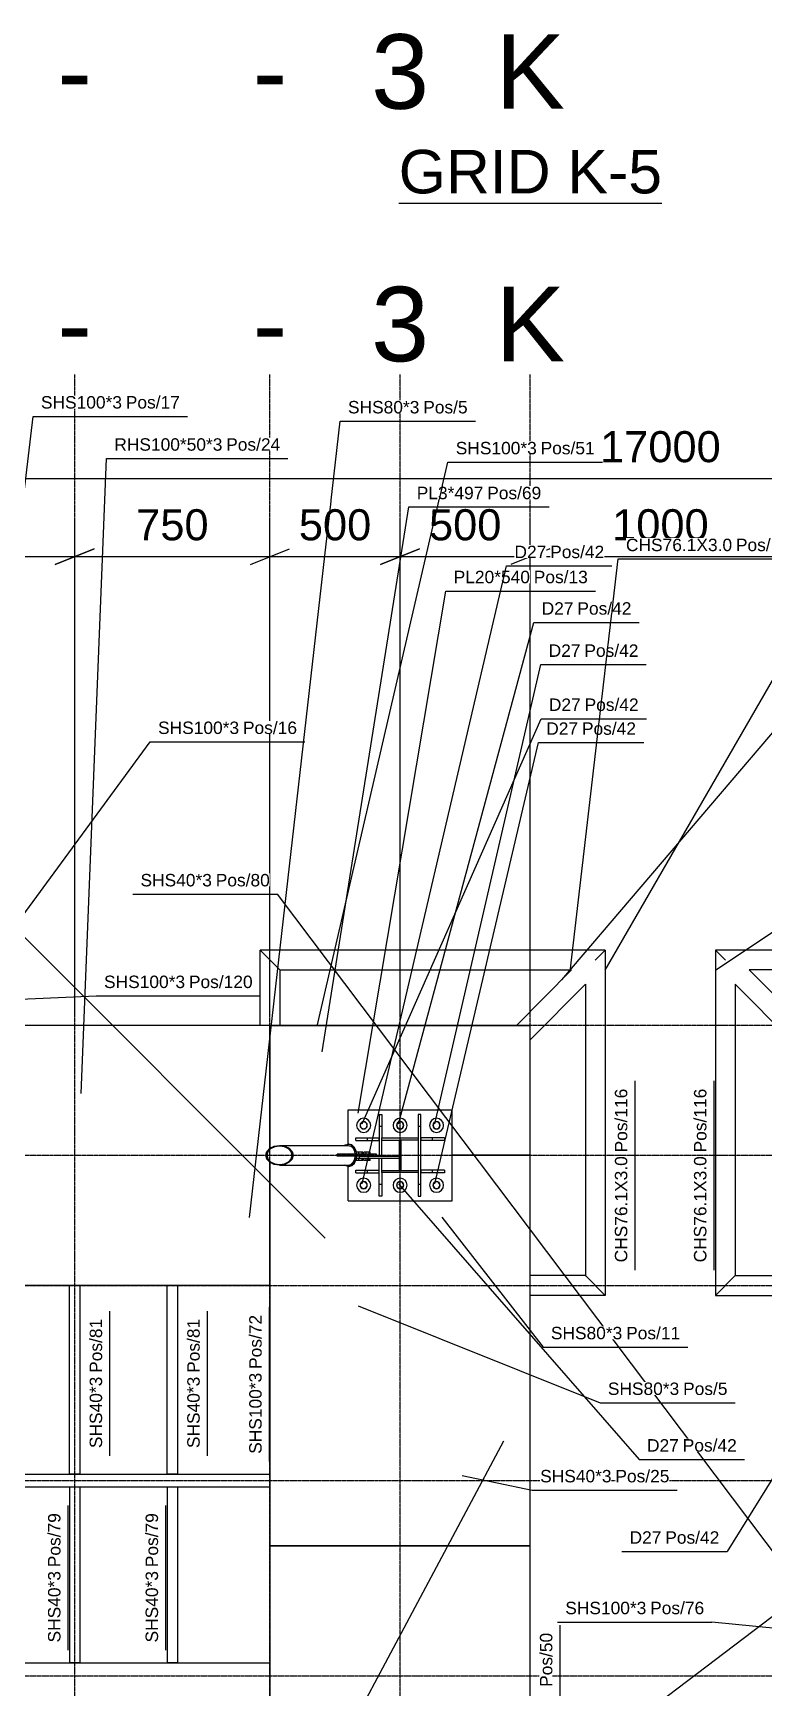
# Model space of a CAD drawing. Header units: millimetres. Extents: x -57554 to 16546, y 2142 to 98430.
# Drawn here: x 1655 to 4463, y 65376 to 71733 of the extents above; entities that cross this region are included whole.
import ezdxf

# ---------------------------------------------------------------- set-up
doc = ezdxf.new("R2010")
doc.units = ezdxf.units.MM
doc.linetypes.add('DXK_LINE_DOT3', pattern=[5.9187, 2.979, -0.9799, 0.9799, -0.9799])
doc.layers.add('S-Z2-A_TEXTUAL_ANNOTATION', color=7, linetype='Continuous')
doc.layers.add('S-Z23-A_DIMENSIONS', color=7, linetype='Continuous')
doc.styles.add('Arial', font='ARIAL.TTF', dxfattribs={"height": 0.2})

msp = doc.modelspace()

# ---------------------------------------------------------------- linework, layer by layer
at = {"color": 6, "linetype": 'Continuous'}
for p, q in [((3059.9, 71080), (4070.9, 71080)), ((2896.9, 67402.3), (2896.9, 67408.1)), ((2922.3, 67402.3), (2896.9, 67402.3)), ((2897.2, 67434.3), (2897.9, 67434.3)), ((2897.9, 67429.4), (2897.9, 67434.3)), ((2922.3, 67434.3), (2897.9, 67434.3)), ((2897.9, 67402.3), (2897.9, 67410.3)), ((2907.1, 67426.3), (2907.1, 67434.3)), ((2907.1, 67402.3), (2907.1, 67410.3)), ((2919.3, 67426.3), (2919.3, 67434.3)), ((2919.3, 67402.3), (2919.3, 67410.3)), ((2922.3, 67426.3), (2922.3, 67434.3)), ((2922.3, 67402.3), (2922.3, 67410.3)), ((2925.7, 67426.3), (2925.7, 67434.3)), ((2950.1, 67434.3), (2925.7, 67434.3)), ((2925.7, 67402.3), (2925.7, 67410.3)), ((2950.1, 67402.3), (2925.7, 67402.3)), ((2934.8, 67426.3), (2934.8, 67434.3)), ((2934.8, 67402.3), (2934.8, 67410.3)), ((2947, 67426.3), (2947, 67434.3)), ((2947, 67402.3), (2947, 67410.3)), ((2950.1, 67426.3), (2950.1, 67434.3)), ((2950.1, 67402.3), (2950.1, 67410.3))]:
    msp.add_line(p, q, dxfattribs=at)
at = {"color": 1, "linetype": 'DXK_LINE_DOT3'}
for p, q in [((1815.2, 57422.3), (1815.2, 70422.3)), ((2565.2, 57422.3), (2565.2, 70422.3)), ((3065.2, 57422.3), (3065.2, 70422.3)), ((3565.2, 57422.3), (3565.2, 70422.3)), ((-6934.8, 67922.3), (15065.2, 67922.3)), ((-6934.8, 67422.3), (15065.2, 67422.3)), ((-6934.8, 66922.3), (15065.2, 66922.3)), ((-6934.8, 66172.3), (15065.2, 66172.3)), ((-6934.8, 65422.3), (15065.2, 65422.3))]:
    msp.add_line(p, q, dxfattribs=at)
at = {"color": 2, "linetype": 'Continuous'}
for p, q in [((2527.1, 67922.3), (2527.1, 68210.3)), ((2527.1, 68210.3), (2603.2, 68134.2)), ((3853.2, 68210.3), (2527.1, 68210.3)), ((3815.2, 68172.3), (3853.2, 68210.3)), ((3853.2, 68210.3), (3853.2, 66884.2)), ((5603.2, 68210.3), (4277.1, 68210.3)), ((4315.2, 68172.3), (4277.1, 68210.3)), ((4277.1, 68210.3), (4277.1, 66884.2)), ((2603.2, 68134.2), (2603.2, 67922.3)), ((2603.2, 68134.2), (2603.7, 68134.2)), ((2603.7, 68134.2), (3723.8, 68134.2)), ((3513.7, 67922.3), (3723.8, 68134.2)), ((5526.6, 68134.2), (4406.5, 68134.2)), ((4616.6, 67922.3), (4406.5, 68134.2)), ((3565.2, 67866.1), (3777.1, 68079.9)), ((3777.1, 68079.9), (3777.1, 66960.3)), ((4353.2, 68079.9), (4353.2, 66960.3)), ((4565.2, 67866.1), (4353.2, 68079.9)), ((1065.2, 67922.3), (2565.2, 67922.3)), ((2565.2, 67449.4), (2565.2, 67922.3)), ((2565.2, 67922.3), (3565.2, 67922.3)), ((3565.2, 67919.3), (2565.2, 67919.3)), ((2565.2, 67919.3), (2565.2, 67449.4)), ((3565.2, 67922.3), (3565.2, 67919.3)), ((3565.2, 67422.3), (3565.2, 67919.3)), ((2865.2, 67465.1), (2865.2, 67597.3)), ((2865.2, 67597.3), (3265.2, 67597.3)), ((2985.2, 67578.8), (2995.2, 67578.8)), ((2985.2, 67578.8), (2985.2, 67418.3)), ((2995.2, 67578.8), (2995.2, 67488.8)), ((3145.2, 67578.8), (3135.2, 67578.8)), ((3135.2, 67578.8), (3135.2, 67488.8)), ((3145.2, 67265.8), (3145.2, 67578.8)), ((3265.2, 67247.3), (3265.2, 67597.3)), ((2985.2, 67533.8), (2995.2, 67533.8)), ((3135.2, 67533.8), (3145.2, 67533.8)), ((2564.6, 67449.2), (2581.8, 67457.4)), ((2583.4, 67454.7), (2567.6, 67447.1)), ((2581.8, 67457.4), (2602, 67460.3)), ((2602, 67457.3), (2583.4, 67454.7)), ((2602, 67460.3), (2865.9, 67460.3)), ((2602, 67460.3), (2622.3, 67457.4)), ((2620.7, 67454.7), (2602, 67457.3)), ((2636.5, 67447.1), (2620.7, 67454.7)), ((2622.3, 67457.4), (2639.4, 67449.2)), ((2852.2, 67460.3), (2854, 67462.1)), ((2854, 67462.1), (2865.9, 67465.3)), ((2865.9, 67465.3), (2877.7, 67462.1)), ((2865.9, 67465.3), (2868, 67465.3)), ((2865.9, 67460.3), (2876.4, 67457.4)), ((2879.8, 67462.1), (2868, 67465.3)), ((2885.2, 67449.2), (2876.4, 67457.4)), ((2877.7, 67462.1), (2887.8, 67452.7)), ((2889.9, 67452.7), (2879.8, 67462.1)), ((2887.8, 67452.7), (2894.5, 67438.8)), ((2896.6, 67438.8), (2889.9, 67452.7)), ((2895.2, 67479.5), (2895.2, 67489.5)), ((2895.2, 67489.5), (2985.2, 67489.5)), ((2895.2, 67479.5), (2985.2, 67479.5)), ((2940.2, 67479.5), (2940.2, 67489.5)), ((2985.2, 67479.5), (2985.2, 67489.5)), ((2995.2, 67480.3), (2995.2, 67488.8)), ((2995.2, 67488.8), (3135.2, 67488.8)), ((2995.2, 67418.3), (2995.2, 67480.3)), ((2995.2, 67480.3), (3062.4, 67480.3)), ((3062.4, 67364.3), (3062.4, 67480.3)), ((3135.2, 67480.3), (3067.9, 67480.3)), ((3067.9, 67480.3), (3067.9, 67364.3)), ((3135.2, 67488.8), (3135.2, 67480.3)), ((3135.2, 67480.3), (3135.2, 67364.3)), ((3235.2, 67489.5), (3145.2, 67489.5)), ((3145.2, 67489.5), (3145.2, 67479.5)), ((3235.2, 67479.5), (3145.2, 67479.5)), ((3190.2, 67479.5), (3190.2, 67489.5)), ((3235.2, 67489.5), (3235.2, 67479.5)), ((2549.2, 67422.3), (2553.2, 67436.9)), ((2553.2, 67407.7), (2549.2, 67422.3)), ((2553.2, 67436.9), (2564.6, 67449.2)), ((2564.6, 67395.4), (2553.2, 67407.7)), ((2557, 67435.7), (2553.3, 67422.3)), ((2553.3, 67422.3), (2557, 67408.9)), ((2567.6, 67447.1), (2557, 67435.7)), ((2557, 67408.9), (2567.6, 67397.5)), ((2581.8, 67387.1), (2564.6, 67395.4)), ((2565.2, 66922.3), (2565.2, 67395.1)), ((2565.2, 67395.1), (2565.2, 65922.3)), ((2567.6, 67397.5), (2583.4, 67389.9)), ((2602, 67384.2), (2581.8, 67387.1)), ((2583.4, 67389.9), (2602, 67387.2)), ((2602, 67387.2), (2620.7, 67389.9)), ((2622.3, 67387.1), (2602, 67384.2)), ((2620.7, 67389.9), (2636.5, 67397.5)), ((2639.4, 67395.4), (2622.3, 67387.1)), ((2647, 67435.7), (2636.5, 67447.1)), ((2636.5, 67397.5), (2647, 67408.9)), ((2639.4, 67449.2), (2650.9, 67436.9)), ((2650.9, 67407.7), (2639.4, 67395.4)), ((2650.7, 67422.3), (2647, 67435.7)), ((2647, 67408.9), (2650.7, 67422.3)), ((2650.9, 67436.9), (2654.9, 67422.3)), ((2654.9, 67422.3), (2650.9, 67407.7)), ((2823.8, 67418.3), (2823.8, 67426.3)), ((2975, 67426.3), (2823.8, 67426.3)), ((2909.1, 67418.3), (2823.8, 67418.3)), ((2830.6, 67418.3), (2830.6, 67426.3)), ((2865.9, 67384.2), (2876.4, 67387.1)), ((2876.4, 67387.1), (2885.2, 67395.4)), ((2887.8, 67391.9), (2877.7, 67382.5)), ((2879.8, 67382.5), (2889.9, 67391.9)), ((2891.2, 67436.9), (2885.2, 67449.2)), ((2885.2, 67395.4), (2891.2, 67407.7)), ((2894.5, 67405.8), (2887.8, 67391.9)), ((2889.9, 67391.9), (2896.6, 67405.8)), ((2892.7, 67426.3), (2891.2, 67436.9)), ((2891.2, 67407.7), (2892.7, 67418.3)), ((2894.5, 67438.8), (2896.3, 67426.3)), ((2896.3, 67418.3), (2894.5, 67405.8)), ((2898.4, 67426.3), (2896.6, 67438.8)), ((2896.6, 67405.8), (2898.4, 67418.3)), ((3062.4, 67410.3), (2897.2, 67410.3)), ((2909.1, 67410.3), (2909.1, 67418.3)), ((2909.1, 67418.3), (3062.4, 67418.3)), ((2975, 67418.3), (2975, 67426.3)), ((2985.2, 67265.8), (2985.2, 67410.3)), ((2995.2, 67364.3), (2995.2, 67410.3)), ((3565.2, 67422.3), (3265.2, 67422.3)), ((3265.2, 67422.3), (3565.2, 67422.3)), ((3565.2, 65922.3), (3565.2, 67422.3)), ((2602, 67384.2), (2865.9, 67384.2)), ((2854, 67382.5), (2852.2, 67384.2)), ((2865.9, 67379.2), (2854, 67382.5)), ((2865.2, 67247.3), (2865.2, 67379.4)), ((2877.7, 67382.5), (2865.9, 67379.2)), ((2865.9, 67379.2), (2868, 67379.2)), ((2868, 67379.2), (2879.8, 67382.5)), ((2895.2, 67355), (2895.2, 67365)), ((2895.2, 67365), (2985.2, 67365)), ((2895.2, 67355), (2985.2, 67355)), ((2940.2, 67355), (2940.2, 67365)), ((2985.2, 67355), (2985.2, 67365)), ((2995.2, 67355.8), (2995.2, 67364.3)), ((2995.2, 67364.3), (3062.4, 67364.3)), ((2995.2, 67355.8), (2995.2, 67265.8)), ((3135.2, 67355.8), (2995.2, 67355.8)), ((3067.9, 67364.3), (3135.2, 67364.3)), ((3135.2, 67364.3), (3135.2, 67355.8)), ((3135.2, 67355.8), (3135.2, 67265.8)), ((3235.2, 67365), (3145.2, 67365)), ((3145.2, 67365), (3145.2, 67355)), ((3235.2, 67355), (3145.2, 67355)), ((3190.2, 67355), (3190.2, 67365)), ((3235.2, 67365), (3235.2, 67355)), ((2985.2, 67310.8), (2995.2, 67310.8)), ((2995.2, 67265.8), (2985.2, 67265.8)), ((3135.2, 67310.8), (3145.2, 67310.8)), ((3135.2, 67265.8), (3145.2, 67265.8)), ((2865.2, 67247.3), (3265.2, 67247.3)), ((3776.6, 66960.3), (3565.2, 66960.3)), ((3776.6, 66960.3), (3777.1, 66960.3)), ((3777.1, 66960.3), (3853.2, 66884.2)), ((4353.2, 66960.3), (4277.1, 66884.2)), ((4353.2, 66960.3), (4353.7, 66960.3)), ((4353.7, 66960.3), (4565.2, 66960.3)), ((2565.2, 66922.3), (1065.2, 66922.3)), ((1795.2, 66197.3), (1795.2, 66922.3)), ((1835.2, 66922.3), (1835.2, 66197.3)), ((2170.2, 66197.3), (2170.2, 66922.3)), ((2210.2, 66922.3), (2210.2, 66197.3)), ((3853.2, 66884.2), (3565.2, 66884.2)), ((4277.1, 66884.2), (4565.2, 66884.2)), ((1118.2, 66197.3), (2565.2, 66197.3)), ((1835.2, 66197.3), (1795.2, 66197.3)), ((2210.2, 66197.3), (2170.2, 66197.3)), ((2565.2, 66147.3), (1118.2, 66147.3)), ((1835.2, 66147.3), (1795.2, 66147.3)), ((1795.2, 66147.3), (1795.2, 65472.3)), ((1835.2, 66147.3), (1835.2, 65472.3)), ((2210.2, 66147.3), (2170.2, 66147.3)), ((2170.2, 66147.3), (2170.2, 65472.3)), ((2210.2, 66147.3), (2210.2, 65472.3)), ((3565.2, 65922.3), (2565.2, 65922.3)), ((2565.2, 65922.3), (2565.2, 64422.3)), ((2565.2, 65922.3), (3565.2, 65922.3)), ((3565.2, 64422.3), (3565.2, 65922.3)), ((1115.2, 65472.3), (2565.2, 65472.3)), ((1835.2, 65472.3), (1795.2, 65472.3)), ((2210.2, 65472.3), (2170.2, 65472.3))]:
    msp.add_line(p, q, dxfattribs=at)
for centre, radius, start, end in [((2925.2, 67537.3), 27, 0, 180), ((2925.2, 67537.3), 27, 180, 0), ((2925.2, 67537.3), 14, 0, 180), ((2925.2, 67537.3), 14, 180, 0), ((2925.2, 67537.3), 13, 0, 180), ((2925.2, 67537.3), 13, 180, 0), ((3065.2, 67537.3), 27, 0, 180), ((3065.2, 67537.3), 27, 180, 0), ((3065.2, 67537.3), 14, 0, 180), ((3065.2, 67537.3), 14, 180, 0), ((3065.2, 67537.3), 13, 0, 180), ((3065.2, 67537.3), 13, 180, 0), ((3205.2, 67537.3), 27, 0, 180), ((3205.2, 67537.3), 27, 180, 0), ((3205.2, 67537.3), 14, 0, 180), ((3205.2, 67537.3), 14, 180, 0), ((3205.2, 67537.3), 13, 0, 180), ((3205.2, 67537.3), 13, 180, 0), ((2925.2, 67307.3), 27, 0, 180), ((3065.2, 67307.3), 27, 0, 180), ((3205.2, 67307.3), 27, 0, 180), ((2925.2, 67307.3), 27, 180, 0), ((2925.2, 67307.3), 14, 0, 180), ((2925.2, 67307.3), 14, 180, 0), ((2925.2, 67307.3), 13, 0, 180), ((2925.2, 67307.3), 13, 180, 0), ((3065.2, 67307.3), 27, 180, 0), ((3065.2, 67307.3), 14, 0, 180), ((3065.2, 67307.3), 14, 180, 0), ((3065.2, 67307.3), 13, 0, 180), ((3065.2, 67307.3), 13, 180, 0), ((3205.2, 67307.3), 27, 180, 0), ((3205.2, 67307.3), 14, 0, 180), ((3205.2, 67307.3), 14, 180, 0), ((3205.2, 67307.3), 13, 0, 180), ((3205.2, 67307.3), 13, 180, 0)]:
    msp.add_arc(centre, radius, start, end, dxfattribs=at)
at = {"layer": 'S-Z2-A_TEXTUAL_ANNOTATION'}
msp.add_line((3462.6, 66324.4), (2408, 64348.9), dxfattribs=at)
at = {"layer": 'S-Z23-A_DIMENSIONS'}
for p, q in [((-4434.8, 70022.3), (12565.2, 70022.3)), ((1815.2, 67972.3), (1815.2, 69847.3)), ((1815.2, 67972.3), (1815.2, 69847.3)), ((2565.2, 67972.3), (2565.2, 69847.3)), ((2565.2, 67972.3), (2565.2, 69847.3)), ((3065.2, 67972.3), (3065.2, 69847.3)), ((3065.2, 67972.3), (3065.2, 69847.3)), ((3565.2, 67972.3), (3565.2, 69847.3)), ((3565.2, 67972.3), (3565.2, 69847.3)), ((1740.2, 69692.3), (1890.2, 69752.3)), ((1890.2, 69752.3), (1740.2, 69692.3)), ((2490.2, 69692.3), (2640.2, 69752.3)), ((2990.2, 69692.3), (3140.2, 69752.3)), ((3640.2, 69752.3), (3490.2, 69692.3)), ((1065.2, 69722.3), (1815.2, 69722.3)), ((1815.2, 69722.3), (2565.2, 69722.3)), ((2565.2, 69722.3), (3065.2, 69722.3)), ((3065.2, 69722.3), (3565.2, 69722.3)), ((3565.2, 69722.3), (4565.2, 69722.3))]:
    msp.add_line(p, q, dxfattribs=at)

# ---------------------------------------------------------------- texts
at = {"color": 5, "linetype": 'Continuous', "style": 'Arial'}
for s, p in [('3', (2954, 71442.5)), ('K', (3431.9, 71442.5)), ('-', (1748.5, 71442.5)), ('-', (2498.5, 71442.5)), ('3', (2954, 70472.3)), ('K', (3431.9, 70472.3)), ('-', (1748.5, 70472.3)), ('-', (2498.5, 70472.3))]:
    msp.add_text(s, height=286.5, dxfattribs=at).set_placement(p)

# ---------------------------------------------------------------- wipeouts: each hides what was drawn before it
at = {"color": 0, "linetype": 'Continuous'}
msp.add_wipeout([(4070.9, 71117.5), (4070.9, 71292.5), (3059.9, 71292.5), (3059.9, 71117.5)], dxfattribs=at)
for points, layer in [([(3731.4, 69499.2), (3731.4, 69549.2), (3609.2, 69549.2), (3609.2, 69499.2)], 'S-Z2-A_TEXTUAL_ANNOTATION'), ([(3758.3, 69337.1), (3758.3, 69387.1), (3636, 69387.1), (3636, 69337.1)], 'S-Z2-A_TEXTUAL_ANNOTATION'), ([(2341.9, 68455.3), (2341.9, 68505.3), (2067.7, 68505.3), (2067.7, 68455.3)], 'S-Z2-A_TEXTUAL_ANNOTATION'), ([(1920.2, 66571.4), (1870.2, 66571.4), (1870.2, 66297.3), (1920.2, 66297.3)], 'S-Z2-A_TEXTUAL_ANNOTATION'), ([(2295.2, 66571.4), (2245.2, 66571.4), (2245.2, 66297.3), (2295.2, 66297.3)], 'S-Z2-A_TEXTUAL_ANNOTATION'), ([(1760.2, 65824.8), (1710.2, 65824.8), (1710.2, 65550.7), (1760.2, 65550.7)], 'S-Z2-A_TEXTUAL_ANNOTATION'), ([(2135.2, 65824.8), (2085.2, 65824.8), (2085.2, 65550.7), (2135.2, 65550.7)], 'S-Z2-A_TEXTUAL_ANNOTATION'), ([(4321.8, 70059.8), (4321.8, 70234.8), (3808.5, 70234.8), (3808.5, 70059.8)], 'S-Z23-A_DIMENSIONS'), ([(2354.1, 69759.8), (2354.1, 69934.8), (2026.2, 69934.8), (2026.2, 69759.8)], 'S-Z23-A_DIMENSIONS'), ([(4275.5, 69759.8), (4275.5, 69934.8), (3854.9, 69934.8), (3854.9, 69759.8)], 'S-Z23-A_DIMENSIONS')]:
    msp.add_wipeout(points).dxf.layer = layer

# ---------------------------------------------------------------- next in the draw order: linework, layer by layer
at = {"layer": 'S-Z2-A_TEXTUAL_ANNOTATION'}
for p, q in [((4277.1, 68133.7), (6688, 69748.8)), ((3059.2, 67543.2), (3579.2, 69469.2)), ((3199.2, 67543.2), (3606, 69307.1))]:
    msp.add_line(p, q, dxfattribs=at)

# ---------------------------------------------------------------- next in the draw order: texts
at = {"color": 7, "linetype": 'Continuous', "style": 'Arial'}
msp.add_text('GRID K-5', height=167.14, dxfattribs=at).set_placement((3059.9, 71117.5))
at = {"layer": 'S-Z23-A_DIMENSIONS', "style": 'Arial'}
for s, p in [('17000', (3833.5, 70084.8)), ('750', (2051.2, 69784.8)), ('1000', (3879.9, 69784.8))]:
    msp.add_text(s, height=119.38, dxfattribs=at).set_placement(p)

# ---------------------------------------------------------------- next in the draw order: wipeouts: each hides what was drawn before it
for points, layer in [([(3139.1, 70272.3), (3139.1, 70322.3), (2864.9, 70322.3), (2864.9, 70272.3)], 'S-Z2-A_TEXTUAL_ANNOTATION'), ([(3590.1, 70115.1), (3590.1, 70165.1), (3279, 70165.1), (3279, 70115.1)], 'S-Z2-A_TEXTUAL_ANNOTATION'), ([(3953.9, 69499.2), (3953.9, 69549.2), (3746.4, 69549.2), (3746.4, 69499.2)], 'S-Z2-A_TEXTUAL_ANNOTATION'), ([(3980.7, 69337.1), (3980.7, 69387.1), (3773.3, 69387.1), (3773.3, 69337.1)], 'S-Z2-A_TEXTUAL_ANNOTATION'), ([(2564.3, 68455.3), (2564.3, 68505.3), (2356.9, 68505.3), (2356.9, 68455.3)], 'S-Z2-A_TEXTUAL_ANNOTATION'), ([(1920.2, 66793.9), (1870.2, 66793.9), (1870.2, 66586.4), (1920.2, 66586.4)], 'S-Z2-A_TEXTUAL_ANNOTATION'), ([(2295.2, 66793.9), (2245.2, 66793.9), (2245.2, 66586.4), (2295.2, 66586.4)], 'S-Z2-A_TEXTUAL_ANNOTATION'), ([(2533.2, 66586.5), (2483.2, 66586.5), (2483.2, 66275.3), (2533.2, 66275.3)], 'S-Z2-A_TEXTUAL_ANNOTATION'), ([(1760.2, 66047.3), (1710.2, 66047.3), (1710.2, 65839.8), (1760.2, 65839.8)], 'S-Z2-A_TEXTUAL_ANNOTATION'), ([(2135.2, 66047.3), (2085.2, 66047.3), (2085.2, 65839.8), (2135.2, 65839.8)], 'S-Z2-A_TEXTUAL_ANNOTATION'), ([(3479.1, 69759.8), (3479.1, 69934.8), (3151.2, 69934.8), (3151.2, 69759.8)], 'S-Z23-A_DIMENSIONS')]:
    msp.add_wipeout(points).dxf.layer = layer

# ---------------------------------------------------------------- next in the draw order: linework, layer by layer
at = {"layer": 'S-Z2-A_TEXTUAL_ANNOTATION'}
for p, q in [((3579.2, 69469.2), (3983.9, 69469.2)), ((3606, 69307.1), (4010.7, 69307.1)), ((2037.7, 68425.3), (2594.3, 68425.3)), ((7980.4, 61277.8), (2594.3, 68425.3)), ((1950.2, 66267.3), (1950.2, 66823.9)), ((2325.2, 66267.3), (2325.2, 66823.9)), ((1790.2, 65520.7), (1790.2, 66077.3)), ((2165.2, 65520.7), (2165.2, 66077.3))]:
    msp.add_line(p, q, dxfattribs=at)
at = {"layer": 'S-Z23-A_DIMENSIONS'}
for p, q in [((3140.2, 69752.3), (2990.2, 69692.3)), ((3640.2, 69752.3), (3490.2, 69692.3))]:
    msp.add_line(p, q, dxfattribs=at)

# ---------------------------------------------------------------- next in the draw order: texts
at = {"layer": 'S-Z2-A_TEXTUAL_ANNOTATION', "style": 'Arial'}
for s, p in [('D27', (3609.2, 69499.2)), ('Pos/42', (3746.4, 69499.2)), ('D27', (3636, 69337.1)), ('Pos/42', (3773.3, 69337.1)), ('SHS40*3', (2067.7, 68455.3)), ('Pos/80', (2356.9, 68455.3))]:
    msp.add_text(s, height=47.75, dxfattribs=at).set_placement(p)
for s, p in [('Pos/81', (1920.2, 66586.4)), ('Pos/81', (2295.2, 66586.4)), ('SHS40*3', (1920.2, 66297.3)), ('SHS40*3', (2295.2, 66297.3)), ('Pos/79', (1760.2, 65839.8)), ('Pos/79', (2135.2, 65839.8)), ('SHS40*3', (1760.2, 65550.7)), ('SHS40*3', (2135.2, 65550.7))]:
    msp.add_text(s, height=47.75, rotation=90.00021, dxfattribs=at).set_placement(p)
at = {"layer": 'S-Z23-A_DIMENSIONS', "style": 'Arial'}
msp.add_text('500', height=119.38, dxfattribs=at).set_placement((3176.2, 69784.8))

# ---------------------------------------------------------------- next in the draw order: wipeouts: each hides what was drawn before it
for points in [[(3324.5, 70272.3), (3324.5, 70322.3), (3154.1, 70322.3), (3154.1, 70272.3)], [(3812.6, 70115.1), (3812.6, 70165.1), (3605.1, 70165.1), (3605.1, 70115.1)], [(3384.9, 69942.8), (3384.9, 69992.8), (3129.2, 69992.8), (3129.2, 69942.8)], [(3759.1, 69129.4), (3759.1, 69179.4), (3636.8, 69179.4), (3636.8, 69129.4)], [(2533.2, 66808.9), (2483.2, 66808.9), (2483.2, 66601.5), (2533.2, 66601.5)]]:
    msp.add_wipeout(points).dxf.layer = 'S-Z2-A_TEXTUAL_ANNOTATION'

# ---------------------------------------------------------------- next in the draw order: linework, layer by layer
at = {"layer": 'S-Z2-A_TEXTUAL_ANNOTATION'}
for p, q in [((2834.9, 70242.3), (3354.5, 70242.3)), ((3249, 70085.1), (3842.6, 70085.1)), ((2919.2, 67543.2), (3606.8, 69099.4)), ((2563.2, 66245.3), (2563.2, 66838.9))]:
    msp.add_line(p, q, dxfattribs=at)

# ---------------------------------------------------------------- next in the draw order: texts
at = {"layer": 'S-Z2-A_TEXTUAL_ANNOTATION', "style": 'Arial'}
for s, p in [('SHS80*3', (2864.9, 70272.3)), ('Pos/5', (3154.1, 70272.3)), ('SHS100*3', (3279, 70115.1)), ('Pos/51', (3605.1, 70115.1))]:
    msp.add_text(s, height=47.75, dxfattribs=at).set_placement(p)
for s, p in [('Pos/72', (2533.2, 66601.5)), ('SHS100*3', (2533.2, 66275.3))]:
    msp.add_text(s, height=47.75, rotation=90.00021, dxfattribs=at).set_placement(p)

# ---------------------------------------------------------------- next in the draw order: wipeouts: each hides what was drawn before it
for points, layer in [([(3607.4, 69942.8), (3607.4, 69992.8), (3399.9, 69992.8), (3399.9, 69942.8)], 'S-Z2-A_TEXTUAL_ANNOTATION'), ([(3626.9, 69716.3), (3626.9, 69766.3), (3504.6, 69766.3), (3504.6, 69716.3)], 'S-Z2-A_TEXTUAL_ANNOTATION'), ([(3563.8, 69620), (3563.8, 69670), (3271.1, 69670), (3271.1, 69620)], 'S-Z2-A_TEXTUAL_ANNOTATION'), ([(3981.5, 69129.4), (3981.5, 69179.4), (3774.1, 69179.4), (3774.1, 69129.4)], 'S-Z2-A_TEXTUAL_ANNOTATION'), ([(4242.1, 67418.3), (4192.1, 67418.3), (4192.1, 67010.8), (4242.1, 67010.8)], 'S-Z2-A_TEXTUAL_ANNOTATION'), ([(4136.2, 66284), (4136.2, 66334), (4014, 66334), (4014, 66284)], 'S-Z2-A_TEXTUAL_ANNOTATION'), ([(3877.4, 66165.8), (3877.4, 66215.8), (3603.3, 66215.8), (3603.3, 66165.8)], 'S-Z2-A_TEXTUAL_ANNOTATION'), ([(3650.2, 65587.5), (3600.2, 65587.5), (3600.2, 65380), (3650.2, 65380)], 'S-Z2-A_TEXTUAL_ANNOTATION'), ([(2979.1, 69759.8), (2979.1, 69934.8), (2651.2, 69934.8), (2651.2, 69759.8)], 'S-Z23-A_DIMENSIONS')]:
    msp.add_wipeout(points).dxf.layer = layer

# ---------------------------------------------------------------- next in the draw order: linework, layer by layer
at = {"layer": 'S-Z2-A_TEXTUAL_ANNOTATION'}
for p, q in [((2777.4, 67104.1), (-439.9, 70321.4)), ((2486.7, 67182.8), (2834.9, 70242.3)), ((2747.2, 67918.8), (3249, 70085.1)), ((2765.4, 67819.6), (3099.2, 69912.8)), ((3099.2, 69912.8), (3637.4, 69912.8)), ((2919.2, 67313.2), (3474.6, 69686.3)), ((2903.6, 67584), (3241.1, 69590)), ((3606.8, 69099.4), (4011.5, 69099.4)), ((3059.2, 67313.2), (3984, 66254)), ((3303.1, 66191.8), (3573.3, 66135.8)), ((3680.2, 65042.3), (3680.2, 65617.5))]:
    msp.add_line(p, q, dxfattribs=at)
at = {"layer": 'S-Z23-A_DIMENSIONS'}
msp.add_line((2490.2, 69692.3), (2640.2, 69752.3), dxfattribs=at)

# ---------------------------------------------------------------- next in the draw order: texts
at = {"layer": 'S-Z2-A_TEXTUAL_ANNOTATION', "style": 'Arial'}
for s, p in [('Pos/69', (3399.9, 69942.8)), ('PL3*497', (3129.2, 69942.8)), ('D27', (3636.8, 69129.4)), ('Pos/42', (3774.1, 69129.4))]:
    msp.add_text(s, height=47.75, dxfattribs=at).set_placement(p)
msp.add_text('Pos/50', height=47.75, rotation=90.00021, dxfattribs=at).set_placement((3650.2, 65380))
at = {"layer": 'S-Z23-A_DIMENSIONS', "style": 'Arial'}
msp.add_text('500', height=119.38, dxfattribs=at).set_placement((2676.2, 69784.8))

# ---------------------------------------------------------------- next in the draw order: wipeouts: each hides what was drawn before it
for points in [[(3849.4, 69716.3), (3849.4, 69766.3), (3641.9, 69766.3), (3641.9, 69716.3)], [(3786.3, 69620), (3786.3, 69670), (3578.8, 69670), (3578.8, 69620)], [(4242.1, 67677.8), (4192.1, 67677.8), (4192.1, 67433.3), (4242.1, 67433.3)], [(4358.7, 66284), (4358.7, 66334), (4151.2, 66334), (4151.2, 66284)], [(4099.8, 66165.8), (4099.8, 66215.8), (3892.4, 66215.8), (3892.4, 66165.8)]]:
    msp.add_wipeout(points).dxf.layer = 'S-Z2-A_TEXTUAL_ANNOTATION'

# ---------------------------------------------------------------- next in the draw order: linework, layer by layer
at = {"layer": 'S-Z2-A_TEXTUAL_ANNOTATION'}
for p, q in [((3474.6, 69686.3), (3879.4, 69686.3)), ((3241.1, 69590), (3816.3, 69590)), ((4272.1, 66980.8), (4272.1, 67707.8)), ((5462.6, 66384.4), (2486.6, 64126.1)), ((3984, 66254), (4388.7, 66254)), ((3573.3, 66135.8), (4129.8, 66135.8))]:
    msp.add_line(p, q, dxfattribs=at)

# ---------------------------------------------------------------- next in the draw order: texts
at = {"layer": 'S-Z2-A_TEXTUAL_ANNOTATION', "style": 'Arial'}
for s, p in [('D27', (3504.6, 69716.3)), ('Pos/42', (3641.9, 69716.3)), ('PL20*540', (3271.1, 69620)), ('Pos/13', (3578.8, 69620)), ('D27', (4014, 66284)), ('Pos/42', (4151.2, 66284)), ('SHS40*3', (3603.3, 66165.8)), ('Pos/25', (3892.4, 66165.8))]:
    msp.add_text(s, height=47.75, dxfattribs=at).set_placement(p)
for s, height, p in [('Pos/116', 47.75, (4242.1, 67433.3)), ('CHS76.1X3.0', 47.754, (4242.1, 67010.8))]:
    msp.add_text(s, height=height, rotation=90.00021, dxfattribs=at).set_placement(p)

# ---------------------------------------------------------------- next in the draw order: wipeouts: each hides what was drawn before it
for points in [[(1996.3, 70291), (1996.3, 70341), (1685.1, 70341), (1685.1, 70291)], [(2382, 70129), (2382, 70179), (1967.1, 70179), (1967.1, 70129)], [(2446.4, 69040.7), (2446.4, 69090.7), (2135.2, 69090.7), (2135.2, 69040.7)], [(3748.9, 69037.6), (3748.9, 69087.6), (3626.6, 69087.6), (3626.6, 69037.6)], [(3938.2, 67418.3), (3888.2, 67418.3), (3888.2, 67010.8), (3938.2, 67010.8)], [(3918.7, 66715.5), (3918.7, 66765.5), (3644.5, 66765.5), (3644.5, 66715.5)], [(4137.6, 66501.5), (4137.6, 66551.5), (3863.4, 66551.5), (3863.4, 66501.5)]]:
    msp.add_wipeout(points).dxf.layer = 'S-Z2-A_TEXTUAL_ANNOTATION'

# ---------------------------------------------------------------- next in the draw order: linework, layer by layer
at = {"layer": 'S-Z2-A_TEXTUAL_ANNOTATION'}
for p, q in [((1364.9, 67819.8), (1655.1, 70261)), ((1839.7, 67660.2), (1937.1, 70099)), ((1114.7, 67660.2), (2105.2, 69010.7)), ((3199.2, 67313.2), (3596.6, 69007.6)), ((3225.6, 67184.4), (3614.5, 66685.5)), ((2904.7, 66843.8), (3833.4, 66471.5))]:
    msp.add_line(p, q, dxfattribs=at)

# ---------------------------------------------------------------- next in the draw order: wipeouts: each hides what was drawn before it
for points in [[(2218.8, 70291), (2218.8, 70341), (2011.3, 70341), (2011.3, 70291)], [(2604.5, 70129), (2604.5, 70179), (2397, 70179), (2397, 70129)], [(2668.9, 69040.7), (2668.9, 69090.7), (2461.4, 69090.7), (2461.4, 69040.7)], [(3971.3, 69037.6), (3971.3, 69087.6), (3763.9, 69087.6), (3763.9, 69037.6)], [(3938.2, 67677.8), (3888.2, 67677.8), (3888.2, 67433.3), (3938.2, 67433.3)], [(4141.1, 66715.5), (4141.1, 66765.5), (3933.7, 66765.5), (3933.7, 66715.5)], [(4323, 66501.5), (4323, 66551.5), (4152.6, 66551.5), (4152.6, 66501.5)], [(4069.1, 65930.1), (4069.1, 65980.1), (3946.8, 65980.1), (3946.8, 65930.1)], [(4011, 65659.3), (4011, 65709.3), (3699.8, 65709.3), (3699.8, 65659.3)]]:
    msp.add_wipeout(points).dxf.layer = 'S-Z2-A_TEXTUAL_ANNOTATION'

# ---------------------------------------------------------------- next in the draw order: linework, layer by layer
for p, q in [((1655.1, 70261), (2248.8, 70261)), ((3853.2, 68133.7), (5003.2, 70125.5)), ((1937.1, 70099), (2634.5, 70099)), ((3686.5, 68095.9), (4929, 69553.2)), ((2105.2, 69010.7), (2698.9, 69010.7)), ((3596.6, 69007.6), (4001.3, 69007.6)), ((3968.2, 66980.8), (3968.2, 67707.8)), ((3614.5, 66685.5), (4171.1, 66685.5)), ((3833.4, 66471.5), (4353, 66471.5))]:
    msp.add_line(p, q, dxfattribs=at)

# ---------------------------------------------------------------- next in the draw order: texts
at = {"layer": 'S-Z2-A_TEXTUAL_ANNOTATION', "style": 'Arial'}
for s, height, p in [('SHS100*3', 47.75, (1685.1, 70291)), ('Pos/17', 47.75, (2011.3, 70291)), ('RHS100*50*3', 47.754, (1967.1, 70129)), ('Pos/24', 47.75, (2397, 70129)), ('SHS100*3', 47.75, (2135.2, 69040.7)), ('Pos/16', 47.75, (2461.4, 69040.7)), ('D27', 47.75, (3626.6, 69037.6)), ('Pos/42', 47.75, (3763.9, 69037.6)), ('SHS80*3', 47.75, (3644.5, 66715.5)), ('Pos/11', 47.75, (3933.7, 66715.5)), ('SHS80*3', 47.75, (3863.4, 66501.5)), ('Pos/5', 47.75, (4152.6, 66501.5))]:
    msp.add_text(s, height=height, dxfattribs=at).set_placement(p)
for s, height, p in [('Pos/116', 47.75, (3938.2, 67433.3)), ('CHS76.1X3.0', 47.754, (3938.2, 67010.8))]:
    msp.add_text(s, height=height, rotation=90.00021, dxfattribs=at).set_placement(p)

# ---------------------------------------------------------------- next in the draw order: wipeouts: each hides what was drawn before it
for points in [[(2238.8, 68064.7), (2238.8, 68114.7), (1927.6, 68114.7), (1927.6, 68064.7)], [(4291.5, 65930.1), (4291.5, 65980.1), (4084.1, 65980.1), (4084.1, 65930.1)], [(4233.4, 65659.3), (4233.4, 65709.3), (4026, 65709.3), (4026, 65659.3)]]:
    msp.add_wipeout(points).dxf.layer = 'S-Z2-A_TEXTUAL_ANNOTATION'

# ---------------------------------------------------------------- next in the draw order: linework, layer by layer
at = {"layer": 'S-Z2-A_TEXTUAL_ANNOTATION'}
for p, q in [((265.6, 67962.6), (1897.6, 68034.7)), ((5199.2, 67313.2), (4321.5, 65900.1)), ((3916.8, 65900.1), (4321.5, 65900.1)), ((3669.8, 65629.3), (4263.4, 65629.3)), ((5855.4, 65471.8), (4263.4, 65629.3))]:
    msp.add_line(p, q, dxfattribs=at)

# ---------------------------------------------------------------- next in the draw order: texts
at = {"layer": 'S-Z2-A_TEXTUAL_ANNOTATION', "style": 'Arial'}
for s, p in [('D27', (3946.8, 65930.1)), ('Pos/42', (4084.1, 65930.1)), ('SHS100*3', (3699.8, 65659.3)), ('Pos/76', (4026, 65659.3))]:
    msp.add_text(s, height=47.75, dxfattribs=at).set_placement(p)

# ---------------------------------------------------------------- next in the draw order: wipeouts: each hides what was drawn before it
for points in [[(4340.5, 69743.2), (4340.5, 69793.2), (3933, 69793.2), (3933, 69743.2)], [(2498.3, 68064.7), (2498.3, 68114.7), (2253.8, 68114.7), (2253.8, 68064.7)]]:
    msp.add_wipeout(points).dxf.layer = 'S-Z2-A_TEXTUAL_ANNOTATION'

# ---------------------------------------------------------------- next in the draw order: linework, layer by layer
at = {"layer": 'S-Z2-A_TEXTUAL_ANNOTATION'}
for p, q in [((3718.3, 68127.9), (3903, 69713.2)), ((1897.6, 68034.7), (2528.3, 68034.7))]:
    msp.add_line(p, q, dxfattribs=at)

# ---------------------------------------------------------------- next in the draw order: texts
at = {"layer": 'S-Z2-A_TEXTUAL_ANNOTATION', "style": 'Arial'}
for s, p in [('SHS100*3', (1927.6, 68064.7)), ('Pos/120', (2253.8, 68064.7))]:
    msp.add_text(s, height=47.75, dxfattribs=at).set_placement(p)

# ---------------------------------------------------------------- next in the draw order: wipeouts: each hides what was drawn before it
msp.add_wipeout([(4600, 69743.2), (4600, 69793.2), (4355.5, 69793.2), (4355.5, 69743.2)]).dxf.layer = 'S-Z2-A_TEXTUAL_ANNOTATION'

# ---------------------------------------------------------------- next in the draw order: linework, layer by layer
at = {"layer": 'S-Z2-A_TEXTUAL_ANNOTATION'}
msp.add_line((3903, 69713.2), (4630, 69713.2), dxfattribs=at)

# ---------------------------------------------------------------- next in the draw order: texts
at = {"layer": 'S-Z2-A_TEXTUAL_ANNOTATION', "style": 'Arial'}
for s, height, p in [('CHS76.1X3.0', 47.754, (3933, 69743.2)), ('Pos/117', 47.75, (4355.5, 69743.2))]:
    msp.add_text(s, height=height, dxfattribs=at).set_placement(p)

doc.saveas('drawing.dxf')
